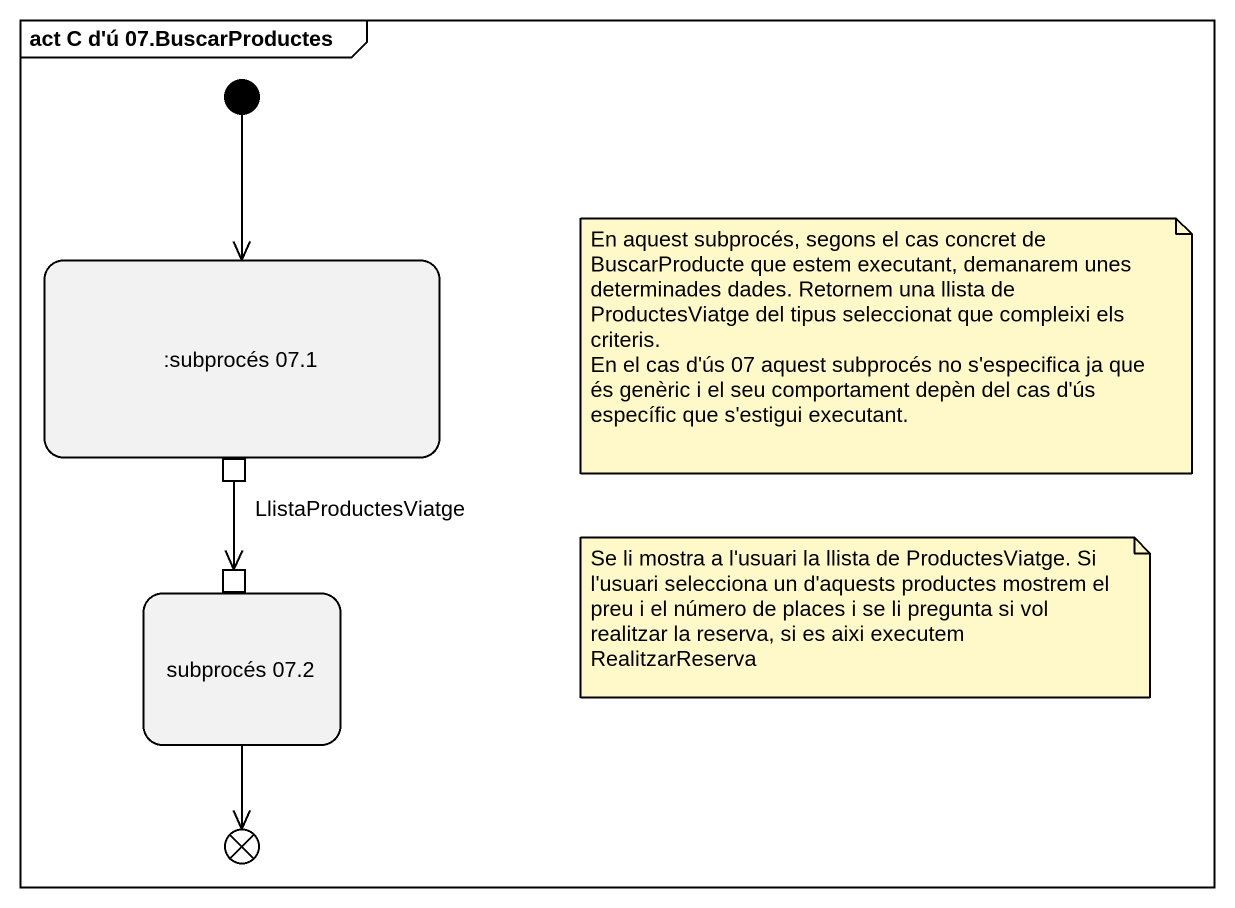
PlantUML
@startuml
mainframe act C d'ú 07.BuscarProductes
hide empty description
state ":subprocés 07.1" as subprocés_07_1 {
  state pin1 <<outputPin>>
}
state "subprocés 07.2" as subprocés_07_2 {
  state pin2 <<inputPin>>
}
state flowfinal1 <<end>>
[*] --> subprocés_07_1
pin1 --> pin2 : LlistaProductesViatge
subprocés_07_2 --> flowfinal1
note as N1
  En aquest subprocés, segons el cas concret de BuscarProducte que estem executant, demanarem unes determinades dades. Retornem una llista de ProductesViatge del tipus seleccionat que compleixi els criteris.
  En el cas d'ús 07 aquest subprocés no s'especifica ja que és genèric i el seu comportament depèn del cas d'ús específic que s'estigui executant.
end note
note as N2
  Se li mostra a l'usuari la llista de ProductesViatge. Si l'usuari selecciona un d'aquests productes mostrem el preu i el número de places i se li pregunta si vol realitzar la reserva, si es aixi executem RealitzarReserva
end note
@enduml
